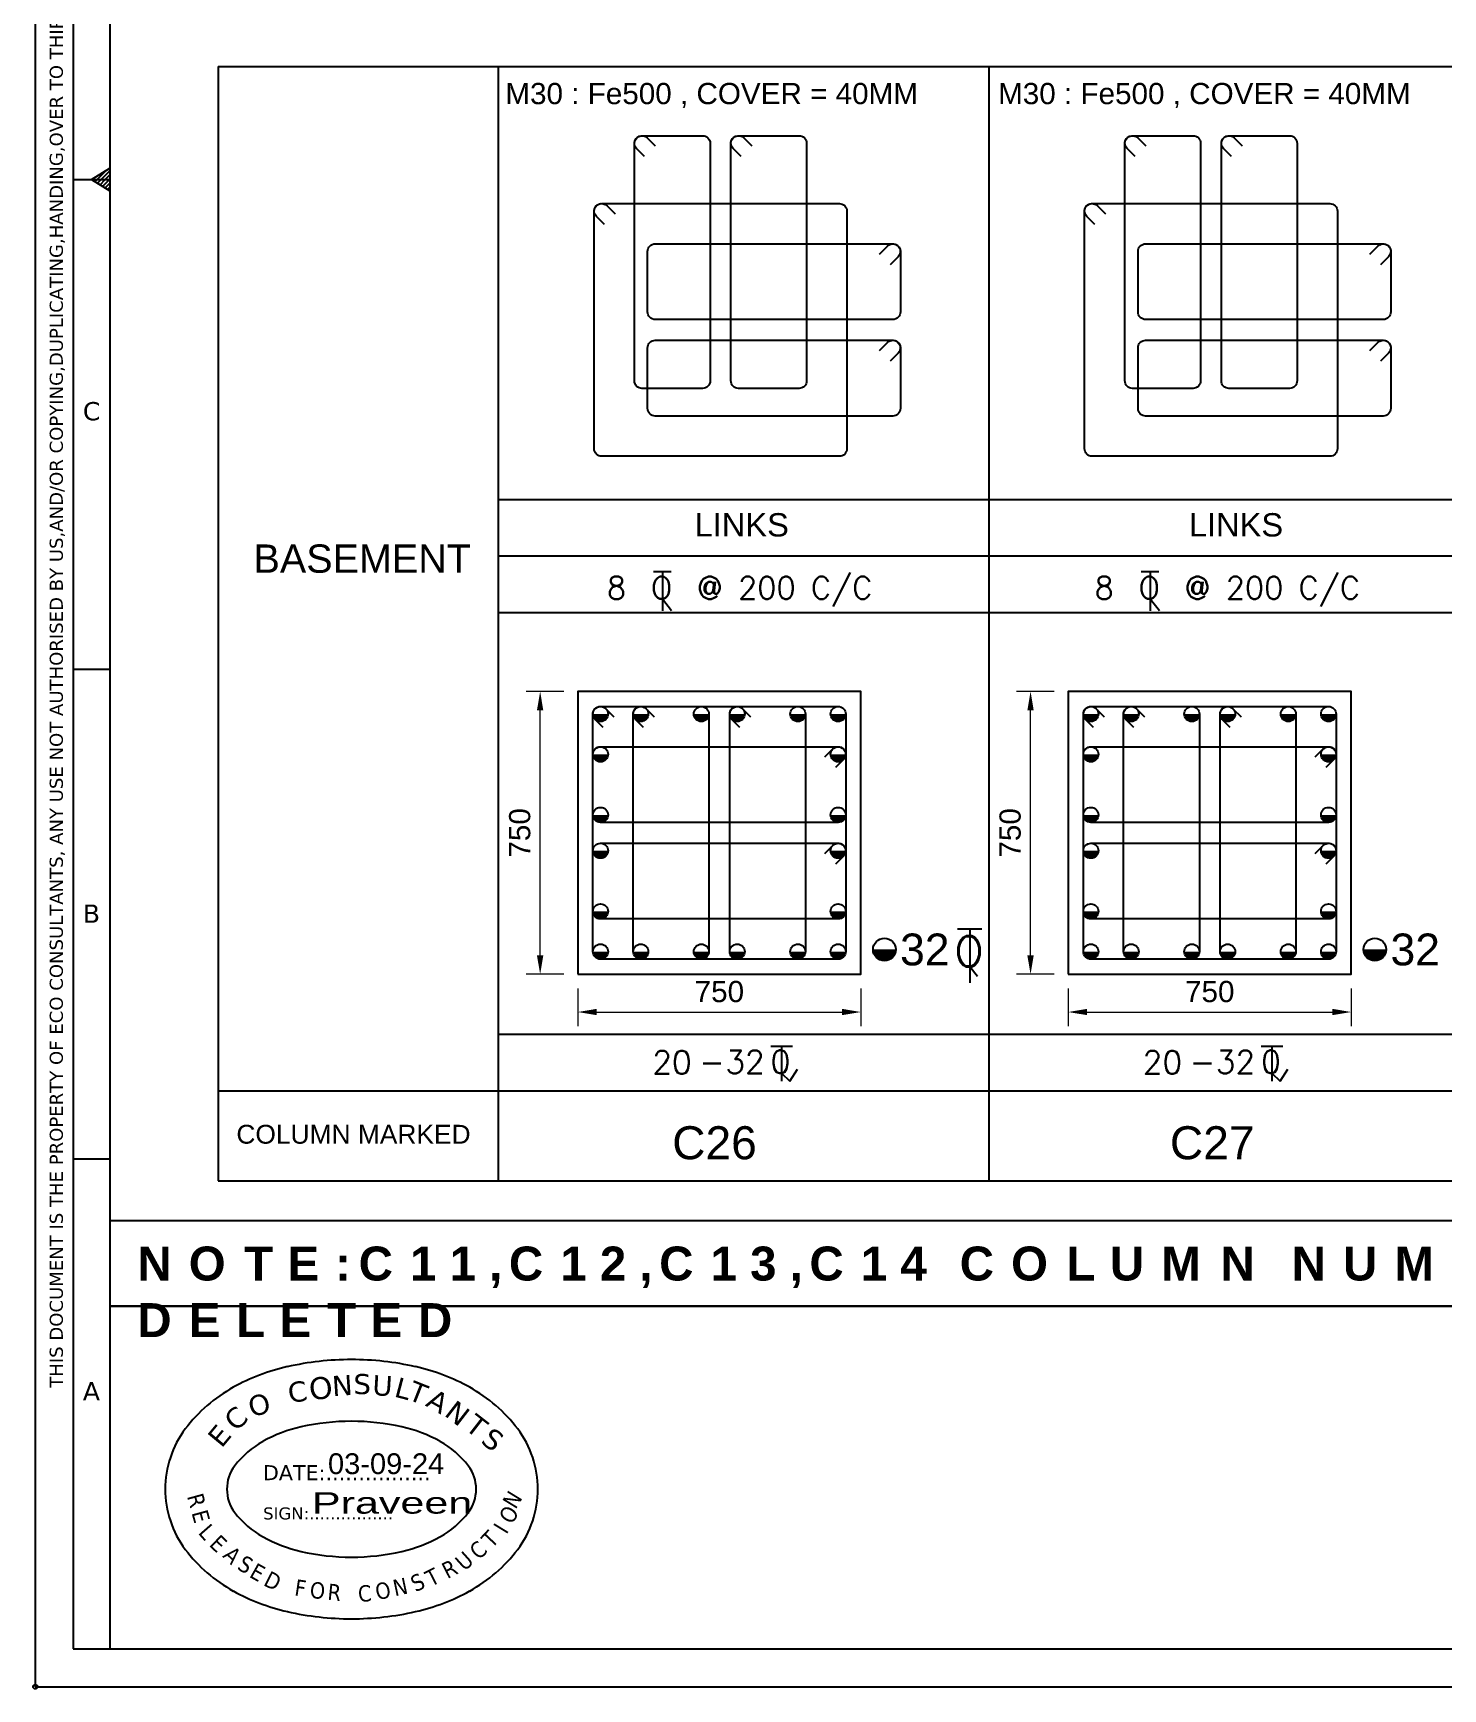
# Model space of a CAD drawing. Extents: x 1878645 to 3043969, y -1160829 to -603973.
# Drawn here: x 2284013 to 2298962, y -663103 to -645544 of the extents above; entities that cross this region are included whole.
import ezdxf
from ezdxf.enums import TextEntityAlignment as Align

# ---------------------------------------------------------------- set-up
doc = ezdxf.new("R2010")
doc.units = 0
doc.header["$LTSCALE"] = 100
doc.header["$PDMODE"] = 66
doc.layers.get('Defpoints').update_dxf_attribs({"lineweight": 0})
for name, color, linetype in [('A-ANNO-TEXT', 8, 'Continuous'), ('B-TXT', 7, 'Continuous'), ('CDIM', 3, 'Continuous'), ('Concrete Line', 2, 'Continuous'), ('Dim', 3, 'Continuous'), ('Link', 225, 'Continuous'), ('Reinforcement', 4, 'Continuous'), ('Schedule Border', 60, 'Continuous'), ('Schedule Header', 4, 'Continuous'), ('Schedule Line', 60, 'Continuous'), ('Text', 31, 'Continuous')]:
    doc.layers.add(name, color=color, linetype=linetype)
doc.styles.add('ARIAL', font='arial.ttf')
doc.styles.add('city', font='MISTRAL.TTF')
doc.styles.add('DIM-1', font='ARIALN.TTF')
doc.styles.add('ROMANS', font='simplex.shx', dxfattribs={"width": 0.75})
doc.styles.add('SC-COL1', font='SansSerif')
doc.styles.add('SC-COL2', font='SansSerif')
doc.styles.get("Standard").update_dxf_attribs({"font": 'verdana.ttf'})
doc.styles.add('TEXT', font='tahoma.ttf', dxfattribs={"height": 8})
doc.dimstyles.new('ColumnSch', dxfattribs={"dimtxt": 225, "dimasz": 200, "dimexe": 150, "dimexo": 150, "dimgap": 100, "dimtad": 1, "dimtoh": 1, "dimdec": 4, "dimlfac": 0.25, "dimzin": 0, "dimdsep": 46, "dimtxsty": 'SC-COL2', "dimcen": 0.09, "dimclrd": 8, "dimclre": 8, "dimclrt": 31, "dimadec": 0, "dimazin": 0, "dimtfac": 1, "dimtdec": 0, "dimtix": 1, "dimtofl": 0, "dimtmove": 0, "dimatfit": 3, "dimfxl": 1, "dimtolj": 1, "dimtzin": 0, "dimlwd": 0, "dimlwe": 0, "dimarcsym": 0})

# ---------------------------------------------------------------- blocks, each defined once
blk = doc.blocks.new('TOR')
at = {"color": 2}
for p, q in [((-1.08, 3.13), (0.9, 3.13)), ((-0.09, 3.13), (-0.09, -1.3)), ((-0.09, 0.04), (0.95, -1.24))]:
    blk.add_line(p, q, dxfattribs=at)
at = {"color": 2, "style": 'ROMANS'}
blk.add_text('O', height=2.5, dxfattribs=at).set_placement((-1.35, 0.04))
blk.add_attdef('TOR', text='', height=2.5, dxfattribs=at).set_placement((-4.14, 0.04), align=Align.RIGHT)
blk.add_attdef('DIST', (3.77, 0.04), '', height=2.5, dxfattribs=at)
blk = doc.blocks.new('T-V')
at = {"layer": 'B-TXT', "linetype": 'Continuous'}
for p, q in [((1348, 187), (1582, 187)), ((1465, 187), (1465, -191)), ((1465, -106), (1555, -191)), ((1555, -191), (1637, -63))]:
    blk.add_line(p, q, dxfattribs=at)
at = {"layer": 'B-TXT', "linetype": 'Continuous', "style": 'ROMANS'}
for s, p in [('-', (571, -107)), ('0', (1347, -107))]:
    blk.add_text(s, height=250, dxfattribs=at).set_placement(p)
blk.add_attdef('T', text='', height=250, dxfattribs=at).set_placement((490, -113), align=Align.RIGHT)
blk.add_attdef('V', (854, -108), '', height=250, dxfattribs=at)
blk = doc.blocks.new('*D65')
at = {"layer": 'Defpoints', "color": 0, "transparency": 16777216}
for p in [(2289390, -652525), (2289790, -652525), (2289790, -655525)]:
    blk.add_point(p, dxfattribs=at)
at = {"layer": 'Dim', "color": 8, "lineweight": 0, "transparency": 16777216}
for p, q in [((2289640, -652525), (2289240, -652525)), ((2289390, -655325), (2289390, -652725)), ((2289640, -655525), (2289240, -655525))]:
    blk.add_line(p, q, dxfattribs=at)
at = {"layer": 'Dim', "color": 8, "transparency": 16777216}
for points in [[(2289423, -652725), (2289356, -652725), (2289390, -652525)], [(2289356, -655325), (2289423, -655325), (2289390, -655525)]]:
    blk.add_solid(points, dxfattribs=at)
at = {"layer": 'Dim', "color": 31, "transparency": 16777216, "insert": (2289174, -654025), "char_height": 225, "attachment_point": 5, "rotation": 90, "style": 'SC-COL2'}
blk.add_mtext('\\A1;750', dxfattribs=at)
blk = doc.blocks.new('*D66')
at = {"layer": 'Defpoints', "color": 0, "transparency": 16777216}
for p in [(2289790, -655525), (2292790, -655525), (2292790, -655925)]:
    blk.add_point(p, dxfattribs=at)
at = {"layer": 'Dim', "color": 8, "lineweight": 0, "transparency": 16777216}
for p, q in [((2289790, -655675), (2289790, -656075)), ((2292790, -655675), (2292790, -656075)), ((2289990, -655925), (2292590, -655925))]:
    blk.add_line(p, q, dxfattribs=at)
at = {"layer": 'Dim', "color": 8, "transparency": 16777216}
for points in [[(2289990, -655891), (2289990, -655958), (2289790, -655925)], [(2292590, -655958), (2292590, -655891), (2292790, -655925)]]:
    blk.add_solid(points, dxfattribs=at)
at = {"layer": 'Dim', "color": 31, "transparency": 16777216, "insert": (2291290, -655709), "char_height": 225, "attachment_point": 5, "style": 'SC-COL2'}
blk.add_mtext('\\A1;750', dxfattribs=at)
blk = doc.blocks.new('*D67')
at = {"layer": 'Defpoints', "color": 0, "transparency": 16777216}
for p in [(2294590, -652525), (2294990, -652525), (2294990, -655525)]:
    blk.add_point(p, dxfattribs=at)
at = {"layer": 'Dim', "color": 8, "lineweight": 0, "transparency": 16777216}
for p, q in [((2294840, -652525), (2294440, -652525)), ((2294590, -655325), (2294590, -652725)), ((2294840, -655525), (2294440, -655525))]:
    blk.add_line(p, q, dxfattribs=at)
at = {"layer": 'Dim', "color": 8, "transparency": 16777216}
for points in [[(2294623, -652725), (2294556, -652725), (2294590, -652525)], [(2294556, -655325), (2294623, -655325), (2294590, -655525)]]:
    blk.add_solid(points, dxfattribs=at)
at = {"layer": 'Dim', "color": 31, "transparency": 16777216, "insert": (2294374, -654025), "char_height": 225, "attachment_point": 5, "rotation": 90, "style": 'SC-COL2'}
blk.add_mtext('\\A1;750', dxfattribs=at)
blk = doc.blocks.new('*D68')
at = {"layer": 'Defpoints', "color": 0, "transparency": 16777216}
for p in [(2294990, -655525), (2297990, -655525), (2297990, -655925)]:
    blk.add_point(p, dxfattribs=at)
at = {"layer": 'Dim', "color": 8, "lineweight": 0, "transparency": 16777216}
for p, q in [((2294990, -655675), (2294990, -656075)), ((2297990, -655675), (2297990, -656075)), ((2295190, -655925), (2297790, -655925))]:
    blk.add_line(p, q, dxfattribs=at)
at = {"layer": 'Dim', "color": 8, "transparency": 16777216}
for points in [[(2295190, -655891), (2295190, -655958), (2294990, -655925)], [(2297790, -655958), (2297790, -655891), (2297990, -655925)]]:
    blk.add_solid(points, dxfattribs=at)
at = {"layer": 'Dim', "color": 31, "transparency": 16777216, "insert": (2296490, -655709), "char_height": 225, "attachment_point": 5, "style": 'SC-COL2'}
blk.add_mtext('\\A1;750', dxfattribs=at)
blk = doc.blocks.new('*X15')
at = {"color": 0}
for p, q in [((-1156.63, 7663.54), (-1156.33, 7663.84)), ((-1156.35, 7663.25), (-1156.06, 7663.54)), ((-1156.06, 7663.54), (-1154.81, 7664.79)), ((-1156, 7663.03), (-1155.5, 7663.54)), ((-1155.65, 7662.82), (-1154.93, 7663.54)), ((-1155.5, 7663.54), (-1154.31, 7664.73)), ((-1155.31, 7662.6), (-1154.36, 7663.54)), ((-1154.93, 7663.54), (-1154.31, 7664.16)), ((-1154.96, 7662.38), (-1154.31, 7663.03)), ((-1154.61, 7662.16), (-1154.31, 7662.47))]:
    blk.add_line(p, q, dxfattribs=at)
blk = doc.blocks.new('ODGFNGH')
at = {"color": 1, "true_color": 0xfb1803}
for centre, radius, start, end in [((116.3, 34.1, -153.6), 143.6, 102.8503, 118.8426), ((128.6, -20.2, -153.6), 199.2, 90, 102.8503), ((128.6, -20.2, -153.6), 199.2, 77.1497, 90), ((141, 34.1, -153.6), 143.6, 61.1574, 77.1497), ((97.5, 68.2, -153.6), 104.6, 118.8426, 143.0522), ((159.8, 68.2, -153.6), 104.6, 36.9478, 61.1574), ((69.2, 89.5, -153.6), 69.2, 143.0522, 180), ((116.3, 34.1, 12.6), 101, 102.8503, 118.8426), ((128.6, -20.2, 12.6), 156.6, 90, 102.8503), ((128.6, -20.2, 12.6), 156.6, 77.1497, 90), ((141, 34.1, 12.6), 101, 61.1574, 77.1497), ((188.1, 89.5, -153.6), 69.2, 0, 36.9478), ((97.5, 68.2, 12.6), 62, 118.8426, 143.0522), ((159.8, 68.2, 12.6), 62, 36.9478, 61.1574), ((69.2, 89.5, 12.6), 26.6, 143.0522, 180), ((188.1, 89.5, 12.6), 26.6, 0, 36.9478), ((69.2, 89.5, -153.6), 69.2, 180, 216.9478), ((69.2, 89.5, 12.6), 26.6, 180, 216.9478), ((188.1, 89.5, 12.6), 26.6, 323.0522, 0), ((188.1, 89.5, -153.6), 69.2, 323.0522, 0), ((97.5, 110.8, 12.6), 62, 216.9478, 241.1574), ((159.8, 110.8, 12.6), 62, 298.8426, 323.0522), ((159.8, 110.8, 12.6), 62, 298.8426, 323.0522), ((97.5, 110.8, -153.6), 104.6, 216.9478, 241.1574), ((116.3, 145, 12.6), 101, 241.1574, 257.1497), ((128.6, 199.2, 12.6), 156.6, 257.1497, 270), ((128.6, 199.2, 12.6), 156.6, 270, 282.8503), ((141, 145, 12.6), 101, 282.8503, 298.8426), ((159.8, 110.8, -153.6), 104.6, 298.8426, 323.0522), ((159.8, 110.8, -153.6), 104.6, 298.8426, 323.0522), ((116.3, 145, -153.6), 143.6, 241.1574, 257.1497), ((141, 145, -153.6), 143.6, 282.8503, 298.8426), ((128.6, 199.2, -153.6), 199.2, 257.1497, 270), ((128.6, 199.2, -153.6), 199.2, 270, 282.8503)]:
    blk.add_arc(centre, radius, start, end, dxfattribs=at)
for s, height, rotation, p in [('C', 13.9, 8.6258, (85.8, 148.9, -153.6)), ('O', 15.2, 8.4461, (100.4, 150.6, -153.6)), ('N', 13.9, 3.7479, (115.6, 153.7, -153.6)), ('S', 13.9, 359.4657, (129.9, 155.2, -153.6)), ('U', 13.9, 356.5441, (142.7, 154.5, -153.6)), ('L', 13.9, 345.2856, (157.4, 153.6, -153.6)), ('T', 13.9, 338.4345, (166.7, 151.8, -153.6)), ('O', 13.9, 15.2232, (59.5, 139.1, -153.6)), ('A', 13.9, 330.4344, (179.1, 147.4, -153.6)), ('N', 13.9, 322.1726, (192, 140.8, -153.6)), ('C', 13.9, 42.5219, (48.6, 128.8, -153.6)), ('T', 13.9, 322.1726, (206.2, 131.3, -153.6)), ('E', 13.9, 50.2729, (38.9, 117.3, -153.6)), ('S', 13.9, 322.1726, (217.2, 122, -153.6))]:
    blk.add_text(s, height=height, rotation=rotation, dxfattribs=at).set_placement(p)
at = {"style": 'ARIAL'}
blk.add_text('03-09-24', height=14.36, dxfattribs=at).set_placement((112.4, 99.9))
at = {"color": 1, "true_color": 0xfb1803}
for s, height, p in [('DATE:................', 10.389, (67.5, 95.7, -153.6)), ('SIGN:................', 8.311, (67.6, 68.6, -153.6))]:
    blk.add_text(s, height=height, dxfattribs=at).set_placement(p)
at = {"color": 1, "true_color": 0xfb1803, "style": 'TEXT'}
for s, rotation, p in [('R', 285.4614, (15, 84.7, -153.6)), ('N', 58.5784, (241.9, 75.1, -153.6)), ('E', 285.4614, (18.1, 73.3, -153.6)), ('O', 58.5784, (239.3, 64.6, -153.6)), ('L', 311.2552, (22.3, 59.2, -153.6)), ('E', 316.0574, (29.8, 50.8, -153.6)), ('T', 46.8046, (225.6, 48.2, -153.6)), ('I', 58.5784, (235.6, 57.8, -153.6)), ('A', 316.0574, (39.2, 43.1, -153.6)), ('U', 42.0025, (206.6, 32.5, -153.6)), ('C', 42.0025, (216.4, 40.2, -153.6)), ('S', 330.784, (49.1, 34.6, -153.6)), ('E', 330.784, (57.4, 29.2, -153.6)), ('T', 27.2758, (183.5, 21.9, -153.6)), ('R', 27.2758, (194.8, 27.3, -153.6)), ('D', 333.3835, (67.2, 23.4, -153.6)), ('F', 351.6153, (88.8, 16.2, -153.6)), ('O', 356.0906, (99.6, 14.3, -153.6)), ('R', 354.4868, (111.7, 13.1, -153.6)), ('C', 4.6149, (133.6, 11.5, -153.6)), ('O', 12.0375, (146.4, 12.8, -153.6)), ('N', 12.0375, (158.6, 15.5, -153.6)), ('S', 24.6764, (172.8, 18.3, -153.6))]:
    blk.add_text(s, height=11.3, rotation=rotation, dxfattribs=at).set_placement(p)
at = {"color": 5, "true_color": 0x0602fc, "style": 'city', "width": 1.5}
blk.add_text('Praveen', height=14.82, dxfattribs=at).set_placement((101.3, 72.6, -58.9))

msp = doc.modelspace()

# ---------------------------------------------------------------- linework, layer by layer
at = {"color": 35}
for p, q in [((2284036.70918, -631127.45965), (2284036.70918, -663079.60923)), ((2284036.70918, -663079.60923), (2328003.85921, -663079.60923))]:
    msp.add_line(p, q, dxfattribs=at)
for p, q in [((2284439.79306, -631515.04031), (2284439.79306, -662676.52535)), ((2284827.37372, -631902.62097), (2284827.37372, -662676.52535)), ((2284633.58339, -647095.78283), (2284827.37372, -646974.21659)), ((2284439.79306, -647095.78283), (2284827.37372, -647095.78283)), ((2284633.58339, -647095.78283), (2284827.37372, -647217.34906)), ((2284439.79306, -652289.36367), (2284827.37372, -652289.36367)), ((2284439.79306, -657482.94451), (2284827.37372, -657482.94451)), ((2327616.27855, -659042.87021), (2284827.37372, -659042.87021)), ((2284439.79306, -662676.52535), (2327616.27855, -662676.52535))]:
    msp.add_line(p, q)
at = {"color": 2}
for p, q in [((2293816.34211, -655042.54562), (2294072.24451, -655042.54562)), ((2293944.29331, -655042.54562), (2293944.29331, -655614.90118)), ((2293944.29331, -655442.2928), (2294028.61421, -655545.75273))]:
    msp.add_line(p, q, dxfattribs=at)
msp.add_circle((2284036.70918, -663079.60923), 23.25484)
at = {"layer": 'A-ANNO-TEXT', "color": 2}
msp.add_lwpolyline([(2284827.37372, -659042.87021), (2303534.94828, -659042.87021), (2303534.94828, -658138.71242), (2284827.37372, -658138.71242)], close=True, dxfattribs=at)
at = {"layer": 'Concrete Line'}
for points in [[(2289789.53921, -655524.56586), (2292789.53921, -655524.56586), (2292789.53921, -652524.56586), (2289789.53921, -652524.56586)], [(2294989.81554, -655524.56586), (2297989.81554, -655524.56586), (2297989.81554, -652524.56586), (2294989.81554, -652524.56586)]]:
    msp.add_lwpolyline(points, close=True, dxfattribs=at)
at = {"layer": 'Link'}
for points in [[(2290497.78647, -646852.60771), (2290412.93381, -646767.75474, -0.6681779738), (2290469.50246, -646631.1863), (2291112.49355, -646631.1863, -0.4142135624), (2291192.49355, -646711.1863), (2291192.49355, -649231.1863, -0.4142135624), (2291112.49355, -649311.1863), (2290469.50246, -649311.1863, -0.4142135624), (2290389.50246, -649231.1863), (2290389.50246, -646711.1863, -0.6681793021), (2290526.07111, -646654.61786), (2290610.92376, -646739.47083)], [(2291520.90762, -646852.60771), (2291436.05496, -646767.75474, -0.6681779738), (2291492.62361, -646631.1863), (2292135.6147, -646631.1863, -0.4142135624), (2292215.6147, -646711.1863), (2292215.6147, -649231.1863, -0.4142135624), (2292135.6147, -649311.1863), (2291492.62361, -649311.1863, -0.4142135624), (2291412.62361, -649231.1863), (2291412.62361, -646711.1863, -0.6681793021), (2291549.19226, -646654.61786), (2291634.04491, -646739.47083)], [(2295698.0628, -646852.60771), (2295613.21014, -646767.75474, -0.6681779738), (2295669.77879, -646631.1863), (2296312.76987, -646631.1863, -0.4142135624), (2296392.76987, -646711.1863), (2296392.76987, -649231.1863, -0.4142135624), (2296312.76987, -649311.1863), (2295669.77879, -649311.1863, -0.4142135624), (2295589.77879, -649231.1863), (2295589.77879, -646711.1863, -0.6681793021), (2295726.34743, -646654.61786), (2295811.20009, -646739.47083)], [(2296721.18395, -646852.60771), (2296636.33129, -646767.75474, -0.6681779738), (2296692.89994, -646631.1863), (2297335.89102, -646631.1863, -0.4142135624), (2297415.89102, -646711.1863), (2297415.89102, -649231.1863, -0.4142135624), (2297335.89102, -649311.1863), (2296692.89994, -649311.1863, -0.4142135624), (2296612.89994, -649231.1863), (2296612.89994, -646711.1863, -0.6681793021), (2296749.46858, -646654.61786), (2296834.32124, -646739.47083)], [(2290070.84259, -647572.50208), (2289985.98993, -647487.64911, -0.6681779738), (2290042.55858, -647351.08067), (2292562.55858, -647351.08067, -0.4142135624), (2292642.55858, -647431.08067), (2292642.55858, -649951.08067, -0.4142135624), (2292562.55858, -650031.08067), (2290042.55858, -650031.08067, -0.4142135624), (2289962.55858, -649951.08067), (2289962.55858, -647431.08067, -0.6681793021), (2290099.12722, -647374.51223), (2290183.97988, -647459.3652)], [(2295271.11892, -647572.50208), (2295186.26626, -647487.64911, -0.6681779738), (2295242.83491, -647351.08067), (2297762.83491, -647351.08067, -0.4142135624), (2297842.83491, -647431.08067), (2297842.83491, -649951.08067, -0.4142135624), (2297762.83491, -650031.08067), (2295242.83491, -650031.08067, -0.4142135624), (2295162.83491, -649951.08067), (2295162.83491, -647431.08067, -0.6681793021), (2295299.40355, -647374.51223), (2295384.25621, -647459.3652)], [(2292987.86252, -647886.30856), (2293072.71549, -647801.4559, -0.6681779738), (2293209.28393, -647858.02455), (2293209.28393, -648501.01564, -0.4142135624), (2293129.28393, -648581.01564), (2290609.28393, -648581.01564, -0.4142135624), (2290529.28393, -648501.01564), (2290529.28393, -647858.02455, -0.4142135624), (2290609.28393, -647778.02455), (2293129.28393, -647778.02455, -0.6681793021), (2293185.85237, -647914.59319), (2293100.9994, -647999.44585)], [(2298188.13885, -647886.30856), (2298272.99182, -647801.4559, -0.6681779738), (2298409.56026, -647858.02455), (2298409.56026, -648501.01564, -0.4142135624), (2298329.56026, -648581.01564), (2295809.56026, -648581.01564, -0.4142135624), (2295729.56026, -648501.01564), (2295729.56026, -647858.02455, -0.4142135624), (2295809.56026, -647778.02455), (2298329.56026, -647778.02455, -0.6681793021), (2298386.1287, -647914.59319), (2298301.27573, -647999.44585)], [(2292987.86252, -648909.42971), (2293072.71549, -648824.57705, -0.6681779738), (2293209.28393, -648881.1457), (2293209.28393, -649524.13679, -0.4142135624), (2293129.28393, -649604.13679), (2290609.28393, -649604.13679, -0.4142135624), (2290529.28393, -649524.13679), (2290529.28393, -648881.1457, -0.4142135624), (2290609.28393, -648801.1457), (2293129.28393, -648801.1457, -0.6681793021), (2293185.85237, -648937.71434), (2293100.9994, -649022.567)], [(2298188.13885, -648909.42971), (2298272.99182, -648824.57705, -0.6681779738), (2298409.56026, -648881.1457), (2298409.56026, -649524.13679, -0.4142135624), (2298329.56026, -649604.13679), (2295809.56026, -649604.13679, -0.4142135624), (2295729.56026, -649524.13679), (2295729.56026, -648881.1457, -0.4142135624), (2295809.56026, -648801.1457), (2298329.56026, -648801.1457, -0.6681793021), (2298386.1287, -648937.71434), (2298301.27573, -649022.567)], [(2290057.82322, -652905.98727), (2289972.97057, -652821.1343, -0.6681779738), (2290029.53921, -652684.56586), (2292549.53921, -652684.56586, -0.4142135624), (2292629.53921, -652764.56586), (2292629.53921, -655284.56586, -0.4142135624), (2292549.53921, -655364.56586), (2290029.53921, -655364.56586, -0.4142135624), (2289949.53921, -655284.56586), (2289949.53921, -652764.56586, -0.6681793021), (2290086.10786, -652707.99742), (2290170.96052, -652792.85039)], [(2290484.7671, -652905.98727), (2290399.91445, -652821.1343, -0.6681779738), (2290456.48309, -652684.56586), (2291099.47418, -652684.56586, -0.4142135624), (2291179.47418, -652764.56586), (2291179.47418, -655284.56586, -0.4142135624), (2291099.47418, -655364.56586), (2290456.48309, -655364.56586, -0.4142135624), (2290376.48309, -655284.56586), (2290376.48309, -652764.56586, -0.6681793021), (2290513.05174, -652707.99742), (2290597.9044, -652792.85039)], [(2291507.88825, -652905.98727), (2291423.0356, -652821.1343, -0.6681779738), (2291479.60424, -652684.56586), (2292122.59533, -652684.56586, -0.4142135624), (2292202.59533, -652764.56586), (2292202.59533, -655284.56586, -0.4142135624), (2292122.59533, -655364.56586), (2291479.60424, -655364.56586, -0.4142135624), (2291399.60424, -655284.56586), (2291399.60424, -652764.56586, -0.6681793021), (2291536.17289, -652707.99742), (2291621.02555, -652792.85039)], [(2295258.09955, -652905.98727), (2295173.24689, -652821.1343, -0.6681779738), (2295229.81554, -652684.56586), (2297749.81554, -652684.56586, -0.4142135624), (2297829.81554, -652764.56586), (2297829.81554, -655284.56586, -0.4142135624), (2297749.81554, -655364.56586), (2295229.81554, -655364.56586, -0.4142135624), (2295149.81554, -655284.56586), (2295149.81554, -652764.56586, -0.6681793021), (2295286.38419, -652707.99742), (2295371.23684, -652792.85039)], [(2295685.04343, -652905.98727), (2295600.19077, -652821.1343, -0.6681779738), (2295656.75942, -652684.56586), (2296299.75051, -652684.56586, -0.4142135624), (2296379.75051, -652764.56586), (2296379.75051, -655284.56586, -0.4142135624), (2296299.75051, -655364.56586), (2295656.75942, -655364.56586, -0.4142135624), (2295576.75942, -655284.56586), (2295576.75942, -652764.56586, -0.6681793021), (2295713.32807, -652707.99742), (2295798.18073, -652792.85039)], [(2296708.16458, -652905.98727), (2296623.31192, -652821.1343, -0.6681779738), (2296679.88057, -652684.56586), (2297322.87166, -652684.56586, -0.4142135624), (2297402.87166, -652764.56586), (2297402.87166, -655284.56586, -0.4142135624), (2297322.87166, -655364.56586), (2296679.88057, -655364.56586, -0.4142135624), (2296599.88057, -655284.56586), (2296599.88057, -652764.56586, -0.6681793021), (2296736.44922, -652707.99742), (2296821.30188, -652792.85039)], [(2292408.1178, -653219.79376), (2292492.97077, -653134.9411, -0.6681779738), (2292629.53921, -653191.50974), (2292629.53921, -653834.50083, -0.4142135624), (2292549.53921, -653914.50083), (2290029.53921, -653914.50083, -0.4142135624), (2289949.53921, -653834.50083), (2289949.53921, -653191.50974, -0.4142135624), (2290029.53921, -653111.50974), (2292549.53921, -653111.50974, -0.6681793021), (2292606.10765, -653248.07839), (2292521.25468, -653332.93105)], [(2297608.39413, -653219.79376), (2297693.2471, -653134.9411, -0.6681779738), (2297829.81554, -653191.50974), (2297829.81554, -653834.50083, -0.4142135624), (2297749.81554, -653914.50083), (2295229.81554, -653914.50083, -0.4142135624), (2295149.81554, -653834.50083), (2295149.81554, -653191.50974, -0.4142135624), (2295229.81554, -653111.50974), (2297749.81554, -653111.50974, -0.6681793021), (2297806.38398, -653248.07839), (2297721.53101, -653332.93105)], [(2292408.1178, -654242.91491), (2292492.97077, -654158.06225, -0.6681779738), (2292629.53921, -654214.63089), (2292629.53921, -654857.62198, -0.4142135624), (2292549.53921, -654937.62198), (2290029.53921, -654937.62198, -0.4142135624), (2289949.53921, -654857.62198), (2289949.53921, -654214.63089, -0.4142135624), (2290029.53921, -654134.63089), (2292549.53921, -654134.63089, -0.6681793021), (2292606.10765, -654271.19954), (2292521.25468, -654356.0522)], [(2297608.39413, -654242.91491), (2297693.2471, -654158.06225, -0.6681779738), (2297829.81554, -654214.63089), (2297829.81554, -654857.62198, -0.4142135624), (2297749.81554, -654937.62198), (2295229.81554, -654937.62198, -0.4142135624), (2295149.81554, -654857.62198), (2295149.81554, -654214.63089, -0.4142135624), (2295229.81554, -654134.63089), (2297749.81554, -654134.63089, -0.6681793021), (2297806.38398, -654271.19954), (2297721.53101, -654356.0522)]]:
    msp.add_lwpolyline(points, format="xyb", dxfattribs=at)
at = {"layer": 'Reinforcement', "color": 4}
for points in [[(2289989.53921, -652764.56586, 80, 80, 1), (2290069.53921, -652764.56586, 0, 0, 0)], [(2290416.48309, -652764.56586, 80, 80, 1), (2290496.48309, -652764.56586, 0, 0, 0)], [(2291059.47418, -652764.56586, 80, 80, 1), (2291139.47418, -652764.56586, 0, 0, 0)], [(2291439.60424, -652764.56586, 80, 80, 1), (2291519.60424, -652764.56586, 0, 0, 0)], [(2292082.59533, -652764.56586, 80, 80, 1), (2292162.59533, -652764.56586, 0, 0, 0)], [(2292509.53921, -652764.56586, 80, 80, 1), (2292589.53921, -652764.56586, 0, 0, 0)], [(2295189.81554, -652764.56586, 80, 80, 1), (2295269.81554, -652764.56586, 0, 0, 0)], [(2295616.75942, -652764.56586, 80, 80, 1), (2295696.75942, -652764.56586, 0, 0, 0)], [(2296259.75051, -652764.56586, 80, 80, 1), (2296339.75051, -652764.56586, 0, 0, 0)], [(2296639.88057, -652764.56586, 80, 80, 1), (2296719.88057, -652764.56586, 0, 0, 0)], [(2297282.87166, -652764.56586, 80, 80, 1), (2297362.87166, -652764.56586, 0, 0, 0)], [(2297709.81554, -652764.56586, 80, 80, 1), (2297789.81554, -652764.56586, 0, 0, 0)], [(2289989.53933, -653191.50974, 80, 80, 1), (2290069.53933, -653191.50974, 0, 0, 0)], [(2292509.53921, -653191.50974, 80, 80, 1), (2292589.53921, -653191.50974, 0, 0, 0)], [(2295189.81565, -653191.50974, 80, 80, 1), (2295269.81565, -653191.50974, 0, 0, 0)], [(2297709.81554, -653191.50974, 80, 80, 1), (2297789.81554, -653191.50974, 0, 0, 0)], [(2289989.53921, -653834.50083, 80, 80, 1), (2290069.53921, -653834.50083, 0, 0, 0)], [(2292509.53921, -653834.50083, 80, 80, 1), (2292589.53921, -653834.50083, 0, 0, 0)], [(2295189.81554, -653834.50083, 80, 80, 1), (2295269.81554, -653834.50083, 0, 0, 0)], [(2297709.81554, -653834.50083, 80, 80, 1), (2297789.81554, -653834.50083, 0, 0, 0)], [(2289989.53933, -654214.63089, 80, 80, 1), (2290069.53933, -654214.63089, 0, 0, 0)], [(2292509.53921, -654214.63089, 80, 80, 1), (2292589.53921, -654214.63089, 0, 0, 0)], [(2295189.81565, -654214.63089, 80, 80, 1), (2295269.81565, -654214.63089, 0, 0, 0)], [(2297709.81554, -654214.63089, 80, 80, 1), (2297789.81554, -654214.63089, 0, 0, 0)], [(2289989.53921, -654857.62198, 80, 80, 1), (2290069.53921, -654857.62198, 0, 0, 0)], [(2292509.53921, -654857.62198, 80, 80, 1), (2292589.53921, -654857.62198, 0, 0, 0)], [(2295189.81554, -654857.62198, 80, 80, 1), (2295269.81554, -654857.62198, 0, 0, 0)], [(2297709.81554, -654857.62198, 80, 80, 1), (2297789.81554, -654857.62198, 0, 0, 0)], [(2289989.53921, -655284.56586, 80, 80, 1), (2290069.53921, -655284.56586, 0, 0, 0)], [(2290416.48309, -655284.56586, 80, 80, 1), (2290496.48309, -655284.56586, 0, 0, 0)], [(2291059.47418, -655284.56586, 80, 80, 1), (2291139.47418, -655284.56586, 0, 0, 0)], [(2291439.60424, -655284.56586, 80, 80, 1), (2291519.60424, -655284.56586, 0, 0, 0)], [(2292082.59533, -655284.56586, 80, 80, 1), (2292162.59533, -655284.56586, 0, 0, 0)], [(2292509.66965, -655284.56576, 80, 80, 1), (2292589.66965, -655284.56576, 0, 0, 0)], [(2292979.94207, -655261.34908, 120, 120, 1), (2293099.94207, -655261.34908, 0, 0, 0)], [(2295189.81554, -655284.56586, 80, 80, 1), (2295269.81554, -655284.56586, 0, 0, 0)], [(2295616.75942, -655284.56586, 80, 80, 1), (2295696.75942, -655284.56586, 0, 0, 0)], [(2296259.75051, -655284.56586, 80, 80, 1), (2296339.75051, -655284.56586, 0, 0, 0)], [(2296639.88057, -655284.56586, 80, 80, 1), (2296719.88057, -655284.56586, 0, 0, 0)], [(2297282.87166, -655284.56586, 80, 80, 1), (2297362.87166, -655284.56586, 0, 0, 0)], [(2297709.94597, -655284.56576, 80, 80, 1), (2297789.94597, -655284.56576, 0, 0, 0)], [(2298180.2184, -655261.34908, 120, 120, 1), (2298300.2184, -655261.34908, 0, 0, 0)]]:
    msp.add_lwpolyline(points, format="xyseb", dxfattribs=at)
for centre, radius in [((2290029.53921, -652764.56586), 80), ((2290456.48309, -652764.56586), 80), ((2291099.47418, -652764.56586), 80), ((2291479.60424, -652764.56586), 80), ((2292122.59533, -652764.56586), 80), ((2292549.53921, -652764.56586), 80), ((2295229.81554, -652764.56586), 80), ((2295656.75942, -652764.56586), 80), ((2296299.75051, -652764.56586), 80), ((2296679.88057, -652764.56586), 80), ((2297322.87166, -652764.56586), 80), ((2297749.81554, -652764.56586), 80), ((2290029.53933, -653191.50974), 80), ((2292549.53921, -653191.50974), 80), ((2295229.81565, -653191.50974), 80), ((2297749.81554, -653191.50974), 80), ((2290029.53933, -653834.50083), 80), ((2292549.53921, -653834.50083), 80), ((2295229.81565, -653834.50083), 80), ((2297749.81554, -653834.50083), 80), ((2290029.53933, -654214.63089), 80), ((2292549.53921, -654214.63089), 80), ((2295229.81565, -654214.63089), 80), ((2297749.81554, -654214.63089), 80), ((2290029.53933, -654857.62198), 80), ((2292549.53921, -654857.62198), 80), ((2295229.81565, -654857.62198), 80), ((2297749.81554, -654857.62198), 80), ((2290029.53921, -655284.56575), 80), ((2290456.48309, -655284.56575), 80), ((2291099.47418, -655284.56575), 80), ((2291479.60424, -655284.56575), 80), ((2292122.59533, -655284.56575), 80), ((2292549.66965, -655284.56576), 80), ((2293039.94207, -655261.34908), 120), ((2295229.81554, -655284.56575), 80), ((2295656.75942, -655284.56575), 80), ((2296299.75051, -655284.56575), 80), ((2296679.88057, -655284.56575), 80), ((2297322.87166, -655284.56575), 80), ((2297749.94597, -655284.56576), 80), ((2298240.2184, -655261.34908), 120)]:
    msp.add_circle(centre, radius, dxfattribs=at)
at = {"layer": 'Schedule Border', "color": 1}
for p, q in [((2285975.62698, -645897.02801), (2288945.67981, -645897.02801)), ((2285975.62698, -645897.02801), (2285975.62698, -657713.47919)), ((2288945.67981, -645897.02801), (2288945.67981, -657713.47919)), ((2288945.67981, -645897.02801), (2322334.31841, -645897.02801)), ((2285975.62698, -657713.47919), (2288945.67981, -657713.47919)), ((2285975.62698, -657713.47919), (2288945.67981, -657713.47919)), ((2288945.67981, -657713.47919), (2309746.78513, -657713.47919)), ((2288945.67981, -657713.47919), (2322334.31841, -657713.47919))]:
    msp.add_line(p, q, dxfattribs=at)
at = {"layer": 'Schedule Border'}
for p, q in [((2285975.62698, -656760.74171), (2288945.67981, -656760.74171)), ((2288945.67981, -656760.74171), (2322334.31841, -656760.74171))]:
    msp.add_line(p, q, dxfattribs=at)
at = {"layer": 'Schedule Line'}
for p, q in [((2294145.95614, -645897.02801), (2294145.95614, -657713.47919)), ((2294145.95614, -645897.02801), (2294145.95614, -657713.47919)), ((2288945.67981, -650488.15423), (2322334.31841, -650488.15423)), ((2288945.67981, -651088.15423), (2322334.31841, -651088.15423)), ((2288945.67981, -651688.15423), (2322334.31841, -651688.15423)), ((2288945.67981, -656160.74171), (2322334.31841, -656160.74171))]:
    msp.add_line(p, q, dxfattribs=at)

# ---------------------------------------------------------------- block references
at = {"xscale": 77.51613193684537, "yscale": 77.51613193684537, "zscale": 77.51613193684537}
msp.add_blockref('*X15', (2374304.73374, -1241143.73576), dxfattribs=at)
at = {"layer": 'CDIM'}
ref = msp.add_blockref('TOR', (2290694.10142, -651548.44641), dxfattribs=dict(at, xscale=94.87368000000001, yscale=94.87368000000001, zscale=94.87368000000001, rotation=359.9999999999999))
ref.add_attrib('TOR', '8', dxfattribs={"layer": '0', "color": 7, "height": 237.1842, "style": 'ROMANS'}).set_placement((2290300.87623, -651545.00873), align=Align.RIGHT)
ref.add_attrib('DIST', '@ 200 C/C ', (2291051.83496, -651545.00873), dxfattribs={"layer": '0', "color": 7, "height": 237.1842, "style": 'ROMANS'})
ref = msp.add_blockref('TOR', (2295865.42881, -651548.44641), dxfattribs=dict(at, xscale=94.87368000000001, yscale=94.87368000000001, zscale=94.87368000000001, rotation=359.9999999999999))
ref.add_attrib('TOR', '8', dxfattribs={"layer": '0', "color": 7, "height": 237.1842, "style": 'ROMANS'}).set_placement((2295472.20362, -651545.00873), align=Align.RIGHT)
ref.add_attrib('DIST', '@ 200 C/C ', (2296223.16235, -651545.00873), dxfattribs={"layer": '0', "color": 7, "height": 237.1842, "style": 'ROMANS'})
at = {"layer": 'Dim', "ltscale": 0.5, "xscale": 15.35761894520497, "yscale": 15.35761894520497, "zscale": 15.35761894520497}
msp.add_blockref('ODGFNGH', (2285413.70089, -662359.44994), dxfattribs=at)
at = {"layer": 'Text', "xscale": 0.9766648501351476, "yscale": 0.9766648501351476, "zscale": 0.9766648501351476, "rotation": 359.9999999999999}
for p in [(2290518.81346, -656470.11954), (2295719.08979, -656470.11954)]:
    msp.add_blockref('T-V', p, dxfattribs=at).add_auto_attribs({'T': '20', 'V': '32'})

# ---------------------------------------------------------------- texts
msp.add_text('THIS DOCUMENT IS THE PROPERTY OF ECO CONSULTANTS, ANY USE NOT AUTHORISED BY US,AND/OR COPYING,DUPLICATING,HANDING,OVER TO THIRD PARTIES EITHER IN FULL OR IN PART WITHOUT PERMISSIONS IS LIABLE TO CLAIMS.', height=139.52903749, rotation=90).set_placement((2284328.89658, -659909.63475))
for s, p in [('C', (2284540.54942, -649649.96967)), ('B', (2284540.54942, -654978.43991)), ('A', (2284540.54942, -660041.9586))]:
    msp.add_text(s, height=193.79033).set_placement(p)
at = {"color": 2, "style": 'ROMANS'}
msp.add_text('O', height=323.433, dxfattribs=at).set_placement((2293783.59544, -655442.2928))
at = {"layer": 'A-ANNO-TEXT', "color": 2, "insert": (2285118.97796, -658412.07579), "char_height": 360, "width": 18323.838892, "attachment_point": 1, "style": 'DIM-1'}
msp.add_mtext('{\\fArial|b1|i0|c0|p34;\\T1.5;NOTE:C11,C12,C13,C14 COLUMN NUMBERS DELETED}', dxfattribs=at)
at = {"layer": 'Schedule Header', "style": 'SC-COL2'}
msp.add_text('COLUMN MARKED', height=200, dxfattribs=at).set_placement((2287410.5509, -657221.08125), align=Align.MIDDLE_CENTER)
at = {"layer": 'Schedule Header', "attachment_point": 2, "style": 'SC-COL2'}
for s, insert, char_height, width in [('\\pxqc,t9;BASEMENT', (2287503.33563, -650966.39743), 300, 3160.0656761), ('{\\C4;C26}', (2291238.47006, -657136.14169), 350, 7593.8332333), ('{\\C4;C27}', (2296515.97315, -657136.14169), 350, 7593.8332333)]:
    msp.add_mtext(s, dxfattribs=dict(at, insert=insert, char_height=char_height, width=width))
at = {"layer": 'Text', "style": 'SC-COL1'}
for p in [(2289020.67981, -646297.02801), (2294245.42806, -646297.02801)]:
    msp.add_text('M30 : Fe500 , COVER = 40MM', height=225, dxfattribs=at).set_placement(p)
for p in [(2291527.31664, -650758.15423), (2296768.53047, -650758.15423)]:
    msp.add_text('LINKS', height=247.5, dxfattribs=at).set_placement(p, align=Align.MIDDLE_CENTER)
for p in [(2293206.31719, -655261.34908), (2298406.59352, -655261.34908)]:
    msp.add_text('32', height=337.5, dxfattribs=at).set_placement(p, align=Align.MIDDLE_LEFT)

# ---------------------------------------------------------------- dimensions: what is measured, and where the dimension line sits
at = {"layer": 'Dim'}
for p1, p2, distance, picture, middle in [((2289789.53921, -655524.56586), (2289789.53921, -652524.56586), 400, '*D65', (2289173.64415, -654024.56586)), ((2294989.81554, -655524.56586), (2294989.81554, -652524.56586), 400, '*D67', (2294373.92048, -654024.56586)), ((2289789.53921, -655524.56586), (2292789.53921, -655524.56586), -400, '*D66', (2291289.53921, -655708.6708)), ((2294989.81554, -655524.56586), (2297989.81554, -655524.56586), -400, '*D68', (2296489.81554, -655708.6708))]:
    dim = msp.add_aligned_dim(p1=p1, p2=p2, distance=distance, text='750', dimstyle='ColumnSch', override={"dimtxsty": 'SC-COL2', "dimtofl": 1}, dxfattribs=at)
    dim.commit()
    dim.dimension.update_dxf_attribs({"geometry": picture, "text_midpoint": middle})

doc.saveas('drawing.dxf')
